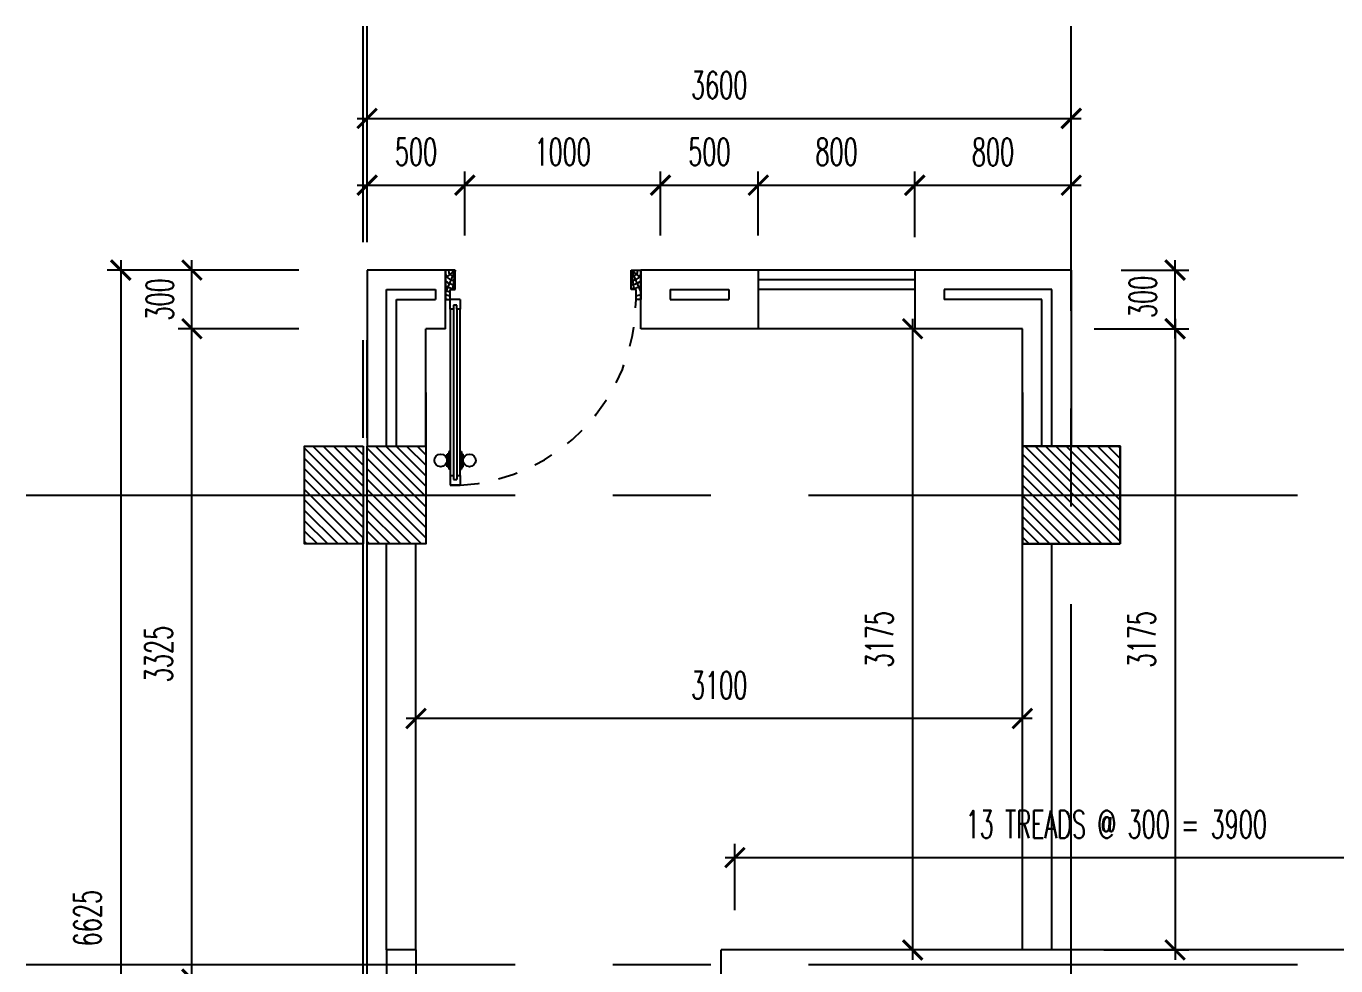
# Model space of a CAD drawing. Extents: x 417906 to 836305, y 43280 to 86914.
# Drawn here: x 418131.14 to 418137.83, y 43465.02 to 43469.82 of the extents above; entities that cross this region are included whole.
import ezdxf

# ---------------------------------------------------------------- set-up
doc = ezdxf.new("R2010")
doc.units = 0
doc.header["$MEASUREMENT"] = 0
doc.header["$PDMODE"] = 3
doc.header["$PDSIZE"] = 0.1
doc.linetypes.add('CENTERX2', pattern=[4, 2.5, -0.5, 0.5, -0.5])
doc.linetypes.add('HIDDEN', pattern=[0.375, 0.25, -0.125])
doc.layers.get('0').update_dxf_attribs({"linetype": 'CONTINUOUS'})
doc.layers.get('DEFPOINTS').update_dxf_attribs({"linetype": 'CONTINUOUS'})
for name, color, linetype in [('AXES', 11, 'CENTERX2'), ('COL', 2, 'CONTINUOUS'), ('DIM', 4, 'CONTINUOUS'), ('DIM-OUT', 4, 'CONTINUOUS'), ('DOOR', 4, 'CONTINUOUS'), ('HAT', 8, 'CONTINUOUS'), ('INSUL', 4, 'CONTINUOUS'), ('WALL', 6, 'CONTINUOUS'), ('WIN', 3, 'CONTINUOUS')]:
    doc.layers.add(name, color=color, linetype=linetype)
doc.styles.add('ROMANS', font='ROMANS.shx', dxfattribs={"width": 0.6})
doc.dimstyles.new('STANDARD in', dxfattribs={"dimtxt": 0.14, "dimasz": 0.1, "dimexe": 0.07, "dimexo": 0.05, "dimgap": 0.1, "dimtad": 1, "dimdec": 0, "dimlfac": 1000, "dimzin": 0, "dimdsep": 46, "dimtxsty": 'ROMANS', "dimblk": 'ARCHTICK', "dimcen": 0.05, "dimdle": 0.05, "dimclrd": 4, "dimclre": 4, "dimclrt": 2, "dimadec": 0, "dimazin": 0, "dimtfac": 1, "dimtdec": 0, "dimtmove": 2, "dimatfit": 3, "dimfxl": 0, "dimtolj": 1, "dimtzin": 0, "dimarcsym": 0})

# ---------------------------------------------------------------- blocks, each defined once
blk = doc.blocks.new('_ARCHTICK')
at = {"color": 0, "linetype": 'ByBlock', "const_width": 0.15}
blk.add_lwpolyline([(-0.5, -0.5), (0.5, 0.5)], dxfattribs=at)
blk = doc.blocks.new('*D127')
at = {"layer": 'DEFPOINTS', "color": 0, "linetype": 'ByBlock'}
for p in [(418133.1289, 43466.285), (418133.1289, 43466.2172), (418136.2289, 43466.2172)]:
    blk.add_point(p, dxfattribs=at)
at = {"layer": 'DIM', "color": 4, "linetype": 'ByBlock', "lineweight": -2}
for p, q in [((418133.1289, 43466.2672), (418133.1289, 43466.355)), ((418136.2289, 43466.2672), (418136.2289, 43466.355)), ((418136.2789, 43466.285), (418133.0789, 43466.285))]:
    blk.add_line(p, q, dxfattribs=at)
at = {"layer": 'DIM', "color": 4, "linetype": 'ByBlock', "lineweight": -2, "xscale": 0.1, "yscale": 0.1, "zscale": 0.1, "rotation": 180}
blk.add_blockref('_ARCHTICK', (418133.1289, 43466.285), dxfattribs=at)
at = {"layer": 'DIM', "color": 4, "linetype": 'ByBlock', "lineweight": -2, "xscale": 0.1, "yscale": 0.1, "zscale": 0.1}
blk.add_blockref('_ARCHTICK', (418136.2289, 43466.285), dxfattribs=at)
at = {"layer": 'DIM', "color": 2, "linetype": 'ByBlock', "insert": (418134.6789, 43466.455), "char_height": 0.14, "attachment_point": 5, "style": 'ROMANS'}
blk.add_mtext('\\A1;3100', dxfattribs=at)
blk = doc.blocks.new('DOOR-10')
at = {"layer": 'DOOR', "color": 0, "linetype": 'ByBlock'}
for p, q in [((-25.7, 1100), (-75.7, 1100)), ((-75.7, 1100), (-25.7, 1100)), ((-75.7, 1050), (-75.7, 1100)), ((-25.7, 1050), (-25.7, 1100)), ((-82.9, 1005), (-91.9, 1005)), ((-91.9, 1005), (-91.9, 940.2)), ((-75.7, 1017.6), (-82.9, 1017.6)), ((-82.9, 927.6), (-82.9, 1017.6)), ((-82.9, 1005), (-82.9, 940.2)), ((-58.7, 1050), (-75.7, 1050)), ((-42.7, 1070), (-58.7, 1070)), ((-58.7, 1050), (-58.7, 1070)), ((-42.7, 1050), (-42.7, 1070)), ((-25.7, 1050), (-42.7, 1050)), ((-25.7, 1017.6), (-18.5, 1017.6)), ((-18.5, 927.6), (-18.5, 1017.6)), ((-18.5, 1005), (-9.5, 1005)), ((-18.5, 1005), (-18.5, 940.2)), ((-9.5, 1005), (-9.5, 940.2)), ((-82.9, 940.2), (-91.9, 940.2)), ((-18.5, 940.2), (-9.5, 940.2)), ((-75.7, 927.6), (-82.9, 927.6)), ((-25.7, 927.6), (-18.5, 927.6)), ((-1000.7, 0), (-1000.7, 150)), ((-1000.7, 150), (-975.7, 150)), ((-1000.7, 150), (-1000.7, 0)), ((-975.7, 150), (-975.7, 100)), ((-75.7, 200), (-58.7, 200)), ((-75.7, 150), (-75.7, 200)), ((-75.7, 150), (-25.7, 150)), ((-58.7, 200), (-58.7, 180)), ((-58.7, 180), (-42.7, 180)), ((-42.7, 200), (-25.7, 200)), ((-42.7, 180), (-42.7, 200)), ((-25.7, 200), (-25.7, 150)), ((-0.7, 150), (-25.7, 150)), ((-25.7, 150), (-25.7, 100)), ((-975.7, 100), (-950.7, 100)), ((-950.7, 100), (-950.7, 0)), ((-50.7, 100), (-50.7, 0)), ((-25.7, 100), (-50.7, 100)), ((-950.7, 0), (-1000.7, 0)), ((-50.7, 0), (-0.7, 0))]:
    blk.add_line(p, q, dxfattribs=at)
at = {"layer": 'DOOR', "linetype": 'ByBlock'}
for p, q in [((-75.7, 1050), (-75.7, 200)), ((-58.7, 200), (-58.7, 1050)), ((-42.7, 200), (-42.7, 1050)), ((-25.7, 200), (-25.7, 1050))]:
    blk.add_line(p, q, dxfattribs=at)
at = {"layer": 'DOOR', "color": 9, "linetype": 'ByBlock'}
for p, q in [((-0.7, 0), (-0.7, 150)), ((-950.7, 0), (-1000.7, 113.7)), ((-950.7, 0), (-964.1, 100)), ((-50.7, 0), (-0.7, 113.7)), ((-50.7, 0), (-37.3, 100)), ((-950.7, 0), (-1000.7, 40.1)), ((-50.7, 0), (-0.7, 40.1))]:
    blk.add_line(p, q, dxfattribs=at)
at = {"layer": 'DOOR', "color": 0, "linetype": 'ByBlock'}
for centre in [(-124.2, 972.6), (22.8, 972.6)]:
    blk.add_circle(centre, 32.4, dxfattribs=at)
at = {"layer": 'DOOR', "linetype": 'HIDDEN', "ltscale": 0.5}
blk.add_arc((-23.4, 149.1), 952.3, 93.14816, 179.94816, dxfattribs=at)
at = {"layer": 'DOOR', "color": 9, "linetype": 'ByBlock'}
for centre, radius, start, end in [((-950.7, 0), 154.4, 103.71423, 108.89471), ((-50.7, 0), 154.4, 71.10529, 76.28577), ((-950.7, 0), 134.4, 100.71998, 111.84015), ((-950.7, 0), 94.4, 90, 121.98181), ((-950.7, 0), 74.4, 90, 132.22357), ((-50.7, 0), 94.4, 58.01819, 90), ((-50.7, 0), 74.4, 47.77643, 90), ((-50.7, 0), 134.4, 68.15985, 79.28002), ((-50.7, 0), 114.4, 64.08384, 77.37743), ((-950.7, 0), 54.4, 90, 156.79262), ((-950.7, 0), 34.4, 90, 180), ((-950.7, 0), 14.4, 90, 180), ((-50.7, 0), 54.4, 23.20738, 90), ((-50.7, 0), 34.4, 0, 90), ((-50.7, 0), 14.4, 0, 90)]:
    blk.add_arc(centre, radius, start, end, dxfattribs=at)
blk = doc.blocks.new('*X15')
at = {"color": 0}
for p, q in [((253128.6, 149502.1), (253616.2, 149989.7)), ((253128.6, 149555.1), (253563.2, 149989.7)), ((253128.6, 149608.1), (253510.2, 149989.7)), ((253128.6, 149661.2), (253457.1, 149989.7)), ((253128.6, 149714.2), (253404.1, 149989.7)), ((253128.6, 149767.2), (253351.1, 149989.7)), ((253128.6, 149820.3), (253298, 149989.7)), ((253128.6, 149873.3), (253245, 149989.7)), ((253128.6, 149926.3), (253192, 149989.7)), ((253128.6, 149979.4), (253138.9, 149989.7)), ((253169.3, 149489.7), (253628.6, 149949)), ((253222.3, 149489.7), (253628.6, 149896)), ((253275.3, 149489.7), (253628.6, 149843)), ((253328.4, 149489.7), (253628.6, 149789.9)), ((253381.4, 149489.7), (253628.6, 149736.9)), ((253434.4, 149489.7), (253628.6, 149683.9)), ((253487.5, 149489.7), (253628.6, 149630.8)), ((253540.5, 149489.7), (253628.6, 149577.8)), ((253593.5, 149489.7), (253628.6, 149524.8))]:
    blk.add_line(p, q, dxfattribs=at)
blk = doc.blocks.new('COL50')
at = {"layer": 'COL'}
blk.add_lwpolyline([(-250, 250), (-250, -250), (250, -250), (250, 250)], close=True, dxfattribs=at)
blk = doc.blocks.new('*D126')
at = {"layer": 'DEFPOINTS', "color": 0, "linetype": 'ByBlock'}
for p in [(418136.2289, 43468.2772), (418135.6679, 43465.1022), (418136.2289, 43465.1022)]:
    blk.add_point(p, dxfattribs=at)
at = {"layer": 'DIM', "color": 4, "linetype": 'ByBlock', "lineweight": -2}
for p, q in [((418135.6679, 43468.3272), (418135.6679, 43465.0522)), ((418136.1789, 43468.2772), (418135.5979, 43468.2772)), ((418136.1789, 43465.1022), (418135.5979, 43465.1022))]:
    blk.add_line(p, q, dxfattribs=at)
at = {"layer": 'DIM', "color": 4, "linetype": 'ByBlock', "lineweight": -2, "xscale": 0.1, "yscale": 0.1, "zscale": 0.1}
for p, rotation in [((418135.6679, 43468.2772), 90), ((418135.6679, 43465.1022), 270)]:
    blk.add_blockref('_ARCHTICK', p, dxfattribs=dict(at, rotation=rotation))
at = {"layer": 'DIM', "color": 2, "linetype": 'ByBlock', "insert": (418135.4979, 43466.6897), "char_height": 0.14, "attachment_point": 5, "rotation": 90, "style": 'ROMANS'}
blk.add_mtext('\\A1;3175', dxfattribs=at)
blk = doc.blocks.new('*D120')
at = {"layer": 'DEFPOINTS', "color": 0}
for p in [(418131.9833, 43468.2772), (418132.5275, 43468.2772), (418132.4462, 43464.9522)]:
    blk.add_point(p, dxfattribs=at)
at = {"layer": 'DIM-OUT', "color": 4, "lineweight": -2}
for p, q in [((418131.9833, 43464.9022), (418131.9833, 43468.3272)), ((418132.4775, 43468.2772), (418131.9133, 43468.2772)), ((418132.3962, 43464.9522), (418131.9133, 43464.9522))]:
    blk.add_line(p, q, dxfattribs=at)
at = {"layer": 'DIM-OUT', "color": 4, "lineweight": -2, "xscale": 0.1, "yscale": 0.1, "zscale": 0.1}
for p, rotation in [((418131.9833, 43468.2772), 90), ((418131.9833, 43464.9522), 270)]:
    blk.add_blockref('_ARCHTICK', p, dxfattribs=dict(at, rotation=rotation))
at = {"layer": 'DIM-OUT', "color": 2, "insert": (418131.8133, 43466.6147), "char_height": 0.14, "attachment_point": 5, "rotation": 90, "style": 'ROMANS'}
blk.add_mtext('\\A1;3325', dxfattribs=at)
blk = doc.blocks.new('*D119')
at = {"layer": 'DEFPOINTS', "color": 0}
for p in [(418131.9833, 43468.5772), (418132.5807, 43468.5772), (418132.5807, 43468.2772)]:
    blk.add_point(p, dxfattribs=at)
at = {"layer": 'DIM-OUT', "color": 4, "lineweight": -2}
for p, q in [((418132.5307, 43468.5772), (418131.9133, 43468.5772)), ((418131.9833, 43468.2272), (418131.9833, 43468.6272)), ((418132.5307, 43468.2772), (418131.9133, 43468.2772))]:
    blk.add_line(p, q, dxfattribs=at)
at = {"layer": 'DIM-OUT', "color": 4, "lineweight": -2, "xscale": 0.1, "yscale": 0.1, "zscale": 0.1}
for p, rotation in [((418131.9833, 43468.5772), 90), ((418131.9833, 43468.2772), 270)]:
    blk.add_blockref('_ARCHTICK', p, dxfattribs=dict(at, rotation=rotation))
at = {"layer": 'DIM-OUT', "color": 2, "insert": (418131.8196, 43468.4273), "char_height": 0.14, "attachment_point": 5, "rotation": 90, "style": 'ROMANS'}
blk.add_mtext('\\A1;300', dxfattribs=at)
blk = doc.blocks.new('*D117')
at = {"layer": 'DEFPOINTS', "color": 0}
for p in [(418132.2763, 43468.5772), (418131.6193, 43461.9522), (418132.3763, 43461.9522)]:
    blk.add_point(p, dxfattribs=at)
at = {"layer": 'DIM-OUT', "color": 4, "lineweight": -2}
for p, q in [((418132.2263, 43468.5772), (418131.5493, 43468.5772)), ((418131.6193, 43468.6272), (418131.6193, 43461.9022)), ((418132.3263, 43461.9522), (418131.5493, 43461.9522))]:
    blk.add_line(p, q, dxfattribs=at)
at = {"layer": 'DIM-OUT', "color": 4, "lineweight": -2, "xscale": 0.1, "yscale": 0.1, "zscale": 0.1}
for p, rotation in [((418131.6193, 43468.5772), 90), ((418131.6193, 43461.9522), 270)]:
    blk.add_blockref('_ARCHTICK', p, dxfattribs=dict(at, rotation=rotation))
at = {"layer": 'DIM-OUT', "color": 2, "insert": (418131.4493, 43465.2647), "char_height": 0.14, "attachment_point": 5, "rotation": 90, "style": 'ROMANS'}
blk.add_mtext('\\A1;6625', dxfattribs=at)
blk = doc.blocks.new('*D116')
at = {"layer": 'DEFPOINTS', "color": 0}
for p in [(418133.3789, 43469.0112), (418132.8789, 43468.7034), (418133.3789, 43468.7034)]:
    blk.add_point(p, dxfattribs=at)
at = {"layer": 'DIM-OUT', "color": 4, "lineweight": -2}
for p, q in [((418132.8789, 43468.7534), (418132.8789, 43469.0812)), ((418133.3789, 43468.7534), (418133.3789, 43469.0812)), ((418132.8289, 43469.0112), (418133.4289, 43469.0112))]:
    blk.add_line(p, q, dxfattribs=at)
at = {"layer": 'DIM-OUT', "color": 4, "lineweight": -2, "xscale": 0.1, "yscale": 0.1, "zscale": 0.1, "rotation": 180}
blk.add_blockref('_ARCHTICK', (418132.8789, 43469.0112), dxfattribs=at)
at = {"layer": 'DIM-OUT', "color": 4, "lineweight": -2, "xscale": 0.1, "yscale": 0.1, "zscale": 0.1}
blk.add_blockref('_ARCHTICK', (418133.3789, 43469.0112), dxfattribs=at)
at = {"layer": 'DIM-OUT', "color": 2, "insert": (418133.1289, 43469.1812), "char_height": 0.14, "attachment_point": 5, "style": 'ROMANS'}
blk.add_mtext('\\A1;500', dxfattribs=at)
blk = doc.blocks.new('*D115')
at = {"layer": 'DEFPOINTS', "color": 0}
for p in [(418134.3789, 43469.0112), (418133.3789, 43468.7534), (418134.3789, 43468.7534)]:
    blk.add_point(p, dxfattribs=at)
at = {"layer": 'DIM-OUT', "color": 4, "lineweight": -2}
for p, q in [((418133.3789, 43468.8034), (418133.3789, 43469.0812)), ((418134.3789, 43468.8034), (418134.3789, 43469.0812)), ((418133.3289, 43469.0112), (418134.4289, 43469.0112))]:
    blk.add_line(p, q, dxfattribs=at)
at = {"layer": 'DIM-OUT', "color": 4, "lineweight": -2, "xscale": 0.1, "yscale": 0.1, "zscale": 0.1, "rotation": 180}
blk.add_blockref('_ARCHTICK', (418133.3789, 43469.0112), dxfattribs=at)
at = {"layer": 'DIM-OUT', "color": 4, "lineweight": -2, "xscale": 0.1, "yscale": 0.1, "zscale": 0.1}
blk.add_blockref('_ARCHTICK', (418134.3789, 43469.0112), dxfattribs=at)
at = {"layer": 'DIM-OUT', "color": 2, "insert": (418133.8789, 43469.1812), "char_height": 0.14, "attachment_point": 5, "style": 'ROMANS'}
blk.add_mtext('\\A1;1000', dxfattribs=at)
blk = doc.blocks.new('*D114')
at = {"layer": 'DEFPOINTS', "color": 0}
for p in [(418134.8789, 43469.0112), (418134.3789, 43468.7039), (418134.8789, 43468.7039)]:
    blk.add_point(p, dxfattribs=at)
at = {"layer": 'DIM-OUT', "color": 4, "lineweight": -2}
for p, q in [((418134.3789, 43468.7539), (418134.3789, 43469.0812)), ((418134.8789, 43468.7539), (418134.8789, 43469.0812)), ((418134.3289, 43469.0112), (418134.9289, 43469.0112))]:
    blk.add_line(p, q, dxfattribs=at)
at = {"layer": 'DIM-OUT', "color": 4, "lineweight": -2, "xscale": 0.1, "yscale": 0.1, "zscale": 0.1, "rotation": 180}
blk.add_blockref('_ARCHTICK', (418134.3789, 43469.0112), dxfattribs=at)
at = {"layer": 'DIM-OUT', "color": 4, "lineweight": -2, "xscale": 0.1, "yscale": 0.1, "zscale": 0.1}
blk.add_blockref('_ARCHTICK', (418134.8789, 43469.0112), dxfattribs=at)
at = {"layer": 'DIM-OUT', "color": 2, "insert": (418134.6289, 43469.1812), "char_height": 0.14, "attachment_point": 5, "style": 'ROMANS'}
blk.add_mtext('\\A1;500', dxfattribs=at)
blk = doc.blocks.new('*D113')
at = {"layer": 'DEFPOINTS', "color": 0}
for p in [(418135.6789, 43469.0112), (418134.8789, 43468.7461), (418135.6789, 43468.6955)]:
    blk.add_point(p, dxfattribs=at)
at = {"layer": 'DIM-OUT', "color": 4, "lineweight": -2}
for p, q in [((418134.8789, 43468.7961), (418134.8789, 43469.0812)), ((418135.6789, 43468.7455), (418135.6789, 43469.0812)), ((418134.8289, 43469.0112), (418135.7289, 43469.0112))]:
    blk.add_line(p, q, dxfattribs=at)
at = {"layer": 'DIM-OUT', "color": 4, "lineweight": -2, "xscale": 0.1, "yscale": 0.1, "zscale": 0.1, "rotation": 180}
blk.add_blockref('_ARCHTICK', (418134.8789, 43469.0112), dxfattribs=at)
at = {"layer": 'DIM-OUT', "color": 4, "lineweight": -2, "xscale": 0.1, "yscale": 0.1, "zscale": 0.1}
blk.add_blockref('_ARCHTICK', (418135.6789, 43469.0112), dxfattribs=at)
at = {"layer": 'DIM-OUT', "color": 2, "insert": (418135.2789, 43469.1812), "char_height": 0.14, "attachment_point": 5, "style": 'ROMANS'}
blk.add_mtext('\\A1;800', dxfattribs=at)
blk = doc.blocks.new('*D112')
at = {"layer": 'DEFPOINTS', "color": 0}
for p in [(418136.4789, 43469.0106), (418135.6789, 43468.7034), (418136.4789, 43468.7034)]:
    blk.add_point(p, dxfattribs=at)
at = {"layer": 'DIM-OUT', "color": 4, "lineweight": -2}
for p, q in [((418135.6789, 43468.7534), (418135.6789, 43469.0806)), ((418136.4789, 43468.7534), (418136.4789, 43469.0806)), ((418135.6289, 43469.0106), (418136.5289, 43469.0106))]:
    blk.add_line(p, q, dxfattribs=at)
at = {"layer": 'DIM-OUT', "color": 4, "lineweight": -2, "xscale": 0.1, "yscale": 0.1, "zscale": 0.1, "rotation": 180}
blk.add_blockref('_ARCHTICK', (418135.6789, 43469.0106), dxfattribs=at)
at = {"layer": 'DIM-OUT', "color": 4, "lineweight": -2, "xscale": 0.1, "yscale": 0.1, "zscale": 0.1}
blk.add_blockref('_ARCHTICK', (418136.4789, 43469.0106), dxfattribs=at)
at = {"layer": 'DIM-OUT', "color": 2, "insert": (418136.0789, 43469.1806), "char_height": 0.14, "attachment_point": 5, "style": 'ROMANS'}
blk.add_mtext('\\A1;800', dxfattribs=at)
blk = doc.blocks.new('*D111')
at = {"layer": 'DEFPOINTS', "color": 0}
for p in [(418136.4789, 43469.3525), (418132.8789, 43468.8691), (418136.4789, 43468.8691)]:
    blk.add_point(p, dxfattribs=at)
at = {"layer": 'DIM-OUT', "color": 4, "lineweight": -2}
for p, q in [((418132.8789, 43468.9191), (418132.8789, 43469.4225)), ((418136.4789, 43468.9191), (418136.4789, 43469.4225)), ((418132.8289, 43469.3525), (418136.5289, 43469.3525))]:
    blk.add_line(p, q, dxfattribs=at)
at = {"layer": 'DIM-OUT', "color": 4, "lineweight": -2, "xscale": 0.1, "yscale": 0.1, "zscale": 0.1, "rotation": 180}
blk.add_blockref('_ARCHTICK', (418132.8789, 43469.3525), dxfattribs=at)
at = {"layer": 'DIM-OUT', "color": 4, "lineweight": -2, "xscale": 0.1, "yscale": 0.1, "zscale": 0.1}
blk.add_blockref('_ARCHTICK', (418136.4789, 43469.3525), dxfattribs=at)
at = {"layer": 'DIM-OUT', "color": 2, "insert": (418134.6789, 43469.5225), "char_height": 0.14, "attachment_point": 5, "style": 'ROMANS'}
blk.add_mtext('\\A1;3600', dxfattribs=at)
blk = doc.blocks.new('*D110')
at = {"layer": 'DEFPOINTS', "color": 0}
for p in [(418136.5455, 43468.2772), (418136.5955, 43465.1022), (418137.0095, 43465.1022)]:
    blk.add_point(p, dxfattribs=at)
at = {"layer": 'DIM-OUT', "color": 4, "lineweight": -2}
for p, q in [((418137.0095, 43468.3272), (418137.0095, 43465.0522)), ((418136.5955, 43468.2772), (418137.0795, 43468.2772)), ((418136.6455, 43465.1022), (418137.0795, 43465.1022))]:
    blk.add_line(p, q, dxfattribs=at)
at = {"layer": 'DIM-OUT', "color": 4, "lineweight": -2, "xscale": 0.1, "yscale": 0.1, "zscale": 0.1}
for p, rotation in [((418137.0095, 43468.2772), 90), ((418137.0095, 43465.1022), 270)]:
    blk.add_blockref('_ARCHTICK', p, dxfattribs=dict(at, rotation=rotation))
at = {"layer": 'DIM-OUT', "color": 2, "insert": (418136.8395, 43466.6897), "char_height": 0.14, "attachment_point": 5, "rotation": 90, "style": 'ROMANS'}
blk.add_mtext('\\A1;3175', dxfattribs=at)
blk = doc.blocks.new('*D109')
at = {"layer": 'DEFPOINTS', "color": 0}
for p in [(418136.6847, 43468.5772), (418137.0095, 43468.5772), (418136.6847, 43468.2772)]:
    blk.add_point(p, dxfattribs=at)
at = {"layer": 'DIM-OUT', "color": 4, "lineweight": -2}
for p, q in [((418136.7347, 43468.5772), (418137.0795, 43468.5772)), ((418137.0095, 43468.2272), (418137.0095, 43468.6272)), ((418136.7347, 43468.2772), (418137.0795, 43468.2772))]:
    blk.add_line(p, q, dxfattribs=at)
at = {"layer": 'DIM-OUT', "color": 4, "lineweight": -2, "xscale": 0.1, "yscale": 0.1, "zscale": 0.1}
for p, rotation in [((418137.0095, 43468.5772), 90), ((418137.0095, 43468.2772), 270)]:
    blk.add_blockref('_ARCHTICK', p, dxfattribs=dict(at, rotation=rotation))
at = {"layer": 'DIM-OUT', "color": 2, "insert": (418136.8453, 43468.4398), "char_height": 0.14, "attachment_point": 5, "rotation": 90, "style": 'ROMANS'}
blk.add_mtext('\\A1;300', dxfattribs=at)
blk = doc.blocks.new('*D104')
at = {"layer": 'DEFPOINTS', "color": 0}
for p in [(418138.6591, 43465.5743), (418134.7591, 43465.2555), (418138.6591, 43465.0425)]:
    blk.add_point(p, dxfattribs=at)
at = {"layer": 'DIM-OUT', "color": 4, "lineweight": -2}
for p, q in [((418134.7591, 43465.3055), (418134.7591, 43465.6443)), ((418138.6591, 43465.0925), (418138.6591, 43465.6443)), ((418134.7091, 43465.5743), (418138.7091, 43465.5743))]:
    blk.add_line(p, q, dxfattribs=at)
at = {"layer": 'DIM-OUT', "color": 4, "lineweight": -2, "xscale": 0.1, "yscale": 0.1, "zscale": 0.1, "rotation": 180}
blk.add_blockref('_ARCHTICK', (418134.7591, 43465.5743), dxfattribs=at)
at = {"layer": 'DIM-OUT', "color": 4, "lineweight": -2, "xscale": 0.1, "yscale": 0.1, "zscale": 0.1}
blk.add_blockref('_ARCHTICK', (418138.6591, 43465.5743), dxfattribs=at)
at = {"layer": 'DIM-OUT', "color": 2, "insert": (418136.7091, 43465.7443), "char_height": 0.14, "attachment_point": 5, "style": 'ROMANS'}
blk.add_mtext('\\A1;13 TREADS @ 300 = 3900', dxfattribs=at)

msp = doc.modelspace()

# ---------------------------------------------------------------- hatches: boundary and pattern name
at = {"layer": 'HAT'}
h = msp.add_hatch(dxfattribs=at)
h.set_pattern_fill('ANSI31', color=256, scale=0.3, angle=-90, style=0)
h.set_pattern_definition([(315, (418081.46793, 43800.363377), (0.0265165043, 0.0265165043), [])])
h.paths.add_polyline_path([(418132.8589, 43467.4272), (418132.8589, 43467.6772), (418132.5589, 43467.6772), (418132.5589, 43467.4272)])
h.paths.add_polyline_path([(418132.8589, 43467.1772), (418132.8589, 43467.4272), (418132.5589, 43467.4272), (418132.5589, 43467.1772)])
h = msp.add_hatch(dxfattribs=at)
h.set_pattern_fill('ANSI31', color=256, scale=0.3, angle=-90, style=0)
h.set_pattern_definition([(315, (418081.78793, 43800.363377), (0.0265165043, 0.0265165043), [])])
h.paths.add_polyline_path([(418133.1789, 43467.4272), (418133.1789, 43467.6772), (418132.8789, 43467.6772), (418132.8789, 43467.4272)])
h.paths.add_polyline_path([(418133.1789, 43467.1772), (418133.1789, 43467.4272), (418132.8789, 43467.4272), (418132.8789, 43467.1772)])

# ---------------------------------------------------------------- linework, layer by layer
at = {"layer": 'AXES'}
for p, q in [((418132.8589, 43460.7196), (418132.8589, 43469.8238)), ((418132.8789, 43460.7196), (418132.8789, 43469.8238)), ((418136.4789, 43460.3696), (418136.4789, 43469.8238)), ((418131.136, 43467.4272), (418141.3472, 43467.4272)), ((418131.136, 43465.0272), (418141.3472, 43465.0272))]:
    msp.add_line(p, q, dxfattribs=at)
at = {"layer": 'COL'}
for points in [[(418132.8589, 43467.6772), (418132.8589, 43467.1772), (418132.5589, 43467.1772), (418132.5589, 43467.6772)], [(418133.1789, 43467.6772), (418133.1789, 43467.1772), (418132.8789, 43467.1772), (418132.8789, 43467.6772)]]:
    msp.add_lwpolyline(points, close=True, dxfattribs=at)
at = {"layer": 'INSUL'}
for p, q in [((418132.9789, 43468.4772), (418133.2289, 43468.4772)), ((418132.9789, 43467.6772), (418132.9789, 43468.4772)), ((418133.2289, 43468.4772), (418133.2289, 43468.4272)), ((418133.2289, 43468.4772), (418133.2289, 43468.4272)), ((418134.4289, 43468.4772), (418134.4289, 43468.4272)), ((418134.4289, 43468.4772), (418134.7289, 43468.4772)), ((418134.7289, 43468.4772), (418134.7289, 43468.4272)), ((418135.8289, 43468.4772), (418135.8289, 43468.4272)), ((418136.3789, 43468.4772), (418135.8289, 43468.4772)), ((418136.3789, 43467.6772), (418136.3789, 43468.4772)), ((418133.0289, 43468.4272), (418133.2289, 43468.4272)), ((418133.0289, 43467.6772), (418133.0289, 43468.4272)), ((418134.4289, 43468.4272), (418134.7289, 43468.4272)), ((418136.3289, 43468.4272), (418135.8289, 43468.4272)), ((418136.3289, 43467.6772), (418136.3289, 43468.4272))]:
    msp.add_line(p, q, dxfattribs=at)
at = {"layer": 'WALL'}
for p, q in [((418133.2789, 43468.5772), (418132.8789, 43468.5772)), ((418132.8789, 43468.5772), (418132.8789, 43467.6772)), ((418133.2789, 43468.5772), (418133.1819, 43468.5772)), ((418133.2789, 43468.2772), (418133.2789, 43468.5772)), ((418133.2789, 43468.2772), (418133.2789, 43468.5772)), ((418134.8789, 43468.5772), (418134.2789, 43468.5772)), ((418134.2789, 43468.2772), (418134.2789, 43468.5772)), ((418134.8789, 43468.5772), (418134.8789, 43468.2772)), ((418136.4789, 43468.5772), (418135.6789, 43468.5772)), ((418135.6789, 43468.5772), (418135.6789, 43468.2772)), ((418136.4789, 43468.5772), (418136.4789, 43467.6772)), ((418133.2789, 43468.2772), (418133.1789, 43468.2772)), ((418133.2789, 43468.2772), (418133.1789, 43468.2772)), ((418133.1789, 43467.6772), (418133.1789, 43468.2772)), ((418134.8789, 43468.2772), (418134.2789, 43468.2772)), ((418136.2289, 43468.2772), (418135.6789, 43468.2772)), ((418136.2289, 43467.6772), (418136.2289, 43468.2772)), ((418133.1789, 43467.9522), (418133.1789, 43467.6772)), ((418136.2289, 43467.9522), (418136.2289, 43467.6772)), ((418132.9789, 43465.1022), (418132.9789, 43467.1772)), ((418133.1289, 43465.1022), (418133.1289, 43467.1772)), ((418136.2289, 43465.1022), (418136.2289, 43467.1772)), ((418136.3789, 43465.1022), (418136.3789, 43467.1772)), ((418132.9789, 43465.1022), (418132.9789, 43461.9522)), ((418133.1289, 43465.1022), (418132.9789, 43465.1022)), ((418133.1289, 43465.1022), (418133.1289, 43462.1022)), ((418134.6892, 43464.9522), (418134.6892, 43465.1022)), ((418138.7545, 43465.1022), (418134.6892, 43465.1022))]:
    msp.add_line(p, q, dxfattribs=at)
at = {"layer": 'WALL', "linetype": 'ByBlock', "ltscale": 0.3}
msp.add_lwpolyline([(418136.7289, 43467.1772), (418136.7289, 43467.6772), (418136.2289, 43467.6772), (418136.2289, 43467.1772)], close=True, dxfattribs=at)
at = {"layer": 'WIN'}
for p, q in [((418135.6789, 43468.5772), (418134.8789, 43468.5772)), ((418135.6789, 43468.5272), (418134.8789, 43468.5272)), ((418135.6789, 43468.4772), (418134.8789, 43468.4772)), ((418135.6789, 43468.2772), (418134.8789, 43468.2772))]:
    msp.add_line(p, q, dxfattribs=at)

# ---------------------------------------------------------------- block references
at = {"layer": 'COL', "xscale": -0.0009999999892897904, "yscale": 0.000999999996565748, "zscale": 0.001, "rotation": 270}
msp.add_blockref('COL50', (418136.4789, 43467.4272), dxfattribs=at)
at = {"layer": 'DOOR', "color": 0, "linetype": 'ByBlock', "ltscale": 0.3, "xscale": 0.000999999996565748, "yscale": 0.000999999996565748, "zscale": 0.001, "rotation": 180}
msp.add_blockref('DOOR-10', (418133.2782, 43468.5772), dxfattribs=at)
at = {"layer": 'HAT', "xscale": 0.0009999999892897904, "yscale": 0.000999999996565748, "zscale": 0.001, "rotation": 270}
msp.add_blockref('*X15', (417986.7392, 43720.8058), dxfattribs=at)

# ---------------------------------------------------------------- dimensions: what is measured, and where the dimension line sits
at = {"layer": 'DIM', "linetype": 'ByBlock', "ltscale": 0.3}
dim = msp.add_linear_dim(base=(418135.6679, 43465.1022), p1=(418136.2289, 43468.2772), p2=(418136.2289, 43465.1022), angle=270, dimstyle='STANDARD in', dxfattribs=at)
dim.commit()
dim.dimension.update_dxf_attribs({"geometry": '*D126', "text_midpoint": (418135.4979, 43466.6897)})
dim = msp.add_linear_dim(base=(418133.1289, 43466.285), p1=(418136.2289, 43466.2172), p2=(418133.1289, 43466.2172), dimstyle='STANDARD in', dxfattribs=at)
dim.commit()
dim.dimension.update_dxf_attribs({"geometry": '*D127', "text_midpoint": (418134.6789, 43466.455)})
at = {"layer": 'DIM-OUT'}
for base, p1, p2, picture, middle in [((418136.4789, 43469.3525), (418132.8789, 43468.8691), (418136.4789, 43468.8691), '*D111', (418134.6789, 43469.5225)), ((418133.3789, 43469.0112), (418132.8789, 43468.7034), (418133.3789, 43468.7034), '*D116', (418133.1289, 43469.1812)), ((418134.3789, 43469.0112), (418133.3789, 43468.7534), (418134.3789, 43468.7534), '*D115', (418133.8789, 43469.1812)), ((418134.8789, 43469.0112), (418134.3789, 43468.7039), (418134.8789, 43468.7039), '*D114', (418134.6289, 43469.1812)), ((418135.6789, 43469.0112), (418134.8789, 43468.7461), (418135.6789, 43468.6955), '*D113', (418135.2789, 43469.1812)), ((418136.4789, 43469.0106), (418135.6789, 43468.7034), (418136.4789, 43468.7034), '*D112', (418136.0789, 43469.1806))]:
    dim = msp.add_linear_dim(base=base, p1=p1, p2=p2, dimstyle='STANDARD in', dxfattribs=at)
    dim.commit()
    dim.dimension.update_dxf_attribs({"geometry": picture, "text_midpoint": middle})
for base, p1, p2, picture, middle in [((418131.6193, 43461.9522), (418132.2763, 43468.5772), (418132.3763, 43461.9522), '*D117', (418131.4493, 43465.2647)), ((418131.9833, 43468.2772), (418132.4462, 43464.9522), (418132.5275, 43468.2772), '*D120', (418131.8133, 43466.6147)), ((418137.0095, 43465.1022), (418136.5455, 43468.2772), (418136.5955, 43465.1022), '*D110', (418136.8395, 43466.6897))]:
    dim = msp.add_linear_dim(base=base, p1=p1, p2=p2, angle=90, dimstyle='STANDARD in', dxfattribs=at)
    dim.commit()
    dim.dimension.update_dxf_attribs({"geometry": picture, "text_midpoint": middle})
for base, p1, p2, picture, middle in [((418131.9833, 43468.5772), (418132.5807, 43468.2772), (418132.5807, 43468.5772), '*D119', (418131.8196, 43468.4273)), ((418137.0095, 43468.5772), (418136.6847, 43468.2772), (418136.6847, 43468.5772), '*D109', (418136.8453, 43468.4398))]:
    dim = msp.add_linear_dim(base=base, p1=p1, p2=p2, angle=90, dimstyle='STANDARD in', dxfattribs=at)
    dim.commit()
    dim.dimension.update_dxf_attribs({"geometry": picture, "text_midpoint": middle, "dimtype": 160})
dim = msp.add_linear_dim(base=(418138.6591, 43465.5743), p1=(418134.7591, 43465.2555), p2=(418138.6591, 43465.0425), text='13 TREADS @ 300 = 3900', dimstyle='STANDARD in', dxfattribs=at)
dim.commit()
dim.dimension.update_dxf_attribs({"geometry": '*D104', "text_midpoint": (418136.7091, 43465.7443)})

doc.saveas('drawing.dxf')
